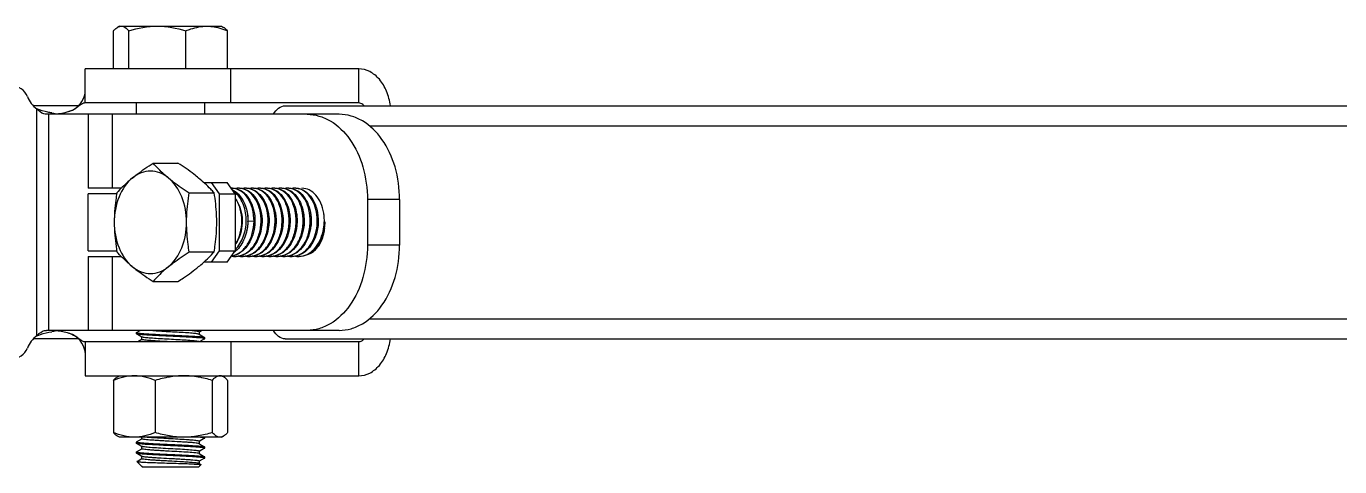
# Model space of a CAD drawing. Extents: x 1247970 to 1725648, y 860327 to 1277876.
# Drawn here: x 1322648 to 1323824, y 1196252 to 1196646 of the extents above; entities that cross this region are included whole.
import ezdxf

# ---------------------------------------------------------------- set-up
doc = ezdxf.new("R2010")
doc.units = 0
doc.header["$LTSCALE"] = 1000
doc.header["$MEASUREMENT"] = 0
doc.layers.get('0').update_dxf_attribs({"color": 254})
doc.layers.add('TK', color=4, linetype='Continuous')

# ---------------------------------------------------------------- blocks, each defined once
blk = doc.blocks.new('A$C7BF01818')
at = {"linetype": 'Continuous'}
for p, q in [((2067.5, 3157), (2065.9, 3156)), ((2067.5, 3157), (2159.1, 3157)), ((2159.1, 3157), (2160.8, 3156)), ((2062.2, 3118.8), (2062.2, 3152.9)), ((2075.9, 3118.8), (2075.9, 3152.9)), ((2127, 3118.8), (2127, 3152.9)), ((2164.4, 3118.8), (2164.4, 3152.9)), ((2037, 3088.3), (2037, 3118.8)), ((2282, 3118.8), (2037, 3118.8)), ((2167.3, 3088.3), (2167.3, 3118.8)), ((2282, 3088.3), (2282, 3118.8)), ((2031, 3085.7), (1990.6, 3085.7)), ((1993.6, 2879.7), (1993.6, 3083)), ((2030.7, 3085), (2032.4, 3087.3)), ((2282, 3088.3), (2037, 3088.3)), ((2082.8, 3078.1), (2082.8, 3088.3)), ((2143.9, 3078.1), (2143.9, 3088.3)), ((2215.9, 3085.7), (3904.4, 3085.7)), ((2235.7, 3078.1), (2002.3, 3078.1)), ((2004.4, 2884.6), (2004.4, 3078.1)), ((2039.5, 3078.1), (2039.5, 3011.9)), ((2061.1, 3078.1), (2061.1, 3011.9)), ((2264.5, 3078.1), (2235.7, 3078.1)), ((2291.4, 3067.9), (3727.1, 3067.9)), ((2097.7, 3034.3), (2120, 3034.3)), ((2069.1, 3011.9), (2039.5, 3011.9)), ((2143.2, 3017), (2164.1, 3017)), ((2149.7, 3017), (2156.9, 3006.8)), ((2171.3, 3006.8), (2164.1, 3017)), ((2039.5, 2955.9), (2039.5, 3006.8)), ((2065.1, 3006.8), (2039.5, 3006.8)), ((2130.1, 3007.8), (2152.4, 3007.8)), ((2156.9, 3006.8), (2156.9, 2955.9)), ((2156.9, 3006.8), (2171.3, 3006.8)), ((2171.3, 3006.8), (2171.3, 2955.9)), ((2289.7, 3001.7), (2289.7, 2961)), ((2318.5, 3001.7), (2289.7, 3001.7)), ((2318.5, 3001.7), (2318.5, 2961)), ((2182.7, 2982.1), (2182.6, 2982.1)), ((2188.1, 2982.3), (2182.7, 2982.1)), ((2039.5, 2955.9), (2065.1, 2955.9)), ((2130.1, 2954.9), (2152.4, 2954.9)), ((2156.9, 2955.9), (2149.7, 2945.7)), ((2156.9, 2955.9), (2171.3, 2955.9)), ((2164.1, 2945.7), (2171.3, 2955.9)), ((2241.9, 2956.6), (2241.9, 2956.6)), ((2318.5, 2961), (2289.7, 2961)), ((2039.5, 2950.8), (2039.5, 2884.6)), ((2039.5, 2950.8), (2069.1, 2950.8)), ((2061.1, 2950.8), (2061.1, 2884.6)), ((2164.1, 2945.7), (2143.2, 2945.7)), ((2097.7, 2928.5), (2120, 2928.5)), ((2291.4, 2894.8), (3727.1, 2894.8)), ((2235.7, 2884.6), (2002.3, 2884.6)), ((2082.9, 2882.7), (2082.8, 2882.6)), ((2082.8, 2881.5), (2082.8, 2882.6)), ((2082.9, 2882.7), (2086.1, 2884.6)), ((2139, 2883.2), (2139, 2881)), ((2141.7, 2884.6), (2139.1, 2883.1)), ((2264.5, 2884.6), (2235.7, 2884.6)), ((2031, 2877), (1990.6, 2877)), ((2030.7, 2877.7), (2032.4, 2875.4)), ((2037, 2874.5), (2037, 2843.9)), ((2037, 2874.5), (2282, 2874.5)), ((2082.9, 2881.4), (2082.8, 2881.5)), ((2087.7, 2878.6), (2082.9, 2881.4)), ((2083.9, 2874.5), (2087.6, 2876.6)), ((2087.6, 2876.5), (2087.6, 2878.7)), ((2138.9, 2881.1), (2143.8, 2878.3)), ((2143.8, 2877), (2139.5, 2874.5)), ((2143.8, 2877), (2143.9, 2877.1)), ((2143.9, 2877.1), (2143.9, 2878.2)), ((2167.3, 2874.5), (2167.3, 2843.9)), ((2215.9, 2877), (3904.4, 2877)), ((2282, 2843.9), (2282, 2874.5)), ((2037, 2843.9), (2282, 2843.9)), ((2062.2, 2839.8), (2062.2, 2793)), ((2065.8, 2842.9), (2067.5, 2843.9)), ((2099.6, 2839.8), (2099.6, 2793)), ((2150.7, 2839.8), (2150.7, 2793)), ((2160.8, 2842.9), (2159.1, 2843.9)), ((2164.4, 2839.8), (2164.4, 2793)), ((2067.5, 2788.9), (2065.8, 2789.9)), ((2159.1, 2788.9), (2067.5, 2788.9)), ((2087.6, 2787.4), (2087.6, 2788.9)), ((2143.9, 2788), (2143.9, 2788.9)), ((2159.1, 2788.9), (2160.8, 2789.9)), ((2082.9, 2784.8), (2082.8, 2784.6)), ((2082.8, 2783.5), (2082.8, 2784.6)), ((2082.9, 2783.4), (2082.8, 2783.5)), ((2082.9, 2784.8), (2087.6, 2787.5)), ((2087.7, 2780.6), (2082.9, 2783.4)), ((2082.9, 2775.9), (2087.6, 2778.6)), ((2087.6, 2778.5), (2087.6, 2780.7)), ((2138.9, 2783.1), (2143.8, 2780.3)), ((2139, 2785.2), (2139, 2783.1)), ((2143.8, 2787.9), (2139.1, 2785.1)), ((2143.8, 2779), (2139.1, 2776.2)), ((2143.8, 2787.9), (2143.9, 2788)), ((2143.8, 2780.3), (2143.9, 2780.2)), ((2143.8, 2779), (2143.9, 2779.1)), ((2143.9, 2779.1), (2143.9, 2780.2)), ((2082.9, 2775.9), (2082.8, 2775.7)), ((2082.8, 2774.6), (2082.8, 2775.7)), ((2082.9, 2774.5), (2082.8, 2774.6)), ((2087.7, 2771.7), (2082.9, 2774.5)), ((2083.3, 2767.2), (2083.2, 2767.1)), ((2087.1, 2763.2), (2083.2, 2767.1)), ((2083.3, 2767.2), (2087.6, 2769.7)), ((2087.6, 2769.6), (2087.6, 2771.8)), ((2138.9, 2774.2), (2138.1, 2774.5)), ((2138.9, 2774.2), (2143.8, 2771.4)), ((2138.9, 2765.3), (2140.6, 2764.4)), ((2139, 2776.3), (2139, 2774.1)), ((2139, 2767.4), (2139, 2765.2)), ((2143.8, 2770.1), (2139.1, 2767.3)), ((2143.8, 2771.4), (2142.8, 2771.7)), ((2143.9, 2771.3), (2143.8, 2771.4)), ((2143.9, 2770.2), (2143.9, 2771.3)), ((2087.1, 2763.2), (2087.6, 2762.9)), ((2087.6, 2762.7), (2087.6, 2762.9)), ((2087.6, 2762.9), (2087.6, 2762.9)), ((2087.6, 2762.9), (2087.9, 2762.7)), ((2087.9, 2762.5), (2087.6, 2762.7)), ((2087.6, 2762.7), (2087.9, 2762.7)), ((2087.9, 2762.5), (2138.8, 2762.5)), ((2138.8, 2762.5), (2140.6, 2764.3)), ((2140.6, 2764.4), (2140.6, 2764.3))]:
    blk.add_line(p, q, dxfattribs=at)
for points in [[(2032.4, 3087.3), (2034, 3089.6), (2035.4, 3092.4), (2036.3, 3094.8), (2036.8, 3096.6), (2037, 3097.7), (2037, 3098)], [(2022.2, 3080.5), (2025.4, 3081.8), (2028.7, 3083.8), (2031.2, 3085.9), (2032.4, 3087.3)], [(2032.4, 2875.4), (2031.2, 2876.8), (2028.7, 2878.9), (2025.4, 2880.9), (2022.2, 2882.2)], [(2037, 2864.7), (2037, 2865), (2036.8, 2866.1), (2036.3, 2867.9), (2035.4, 2870.3), (2034, 2873.1), (2032.4, 2875.4)]]:
    blk.add_lwpolyline(points, dxfattribs=at)
for centre, radius, start, end in [((1970.9, 3088.3), 15.3, 22.0243, 90), ((2008.7, 3103.5), 25.5, 202.0243, 233.7485), ((2043.2, 3071.6), 18.3, 123.7883, 124.1887), ((2020.8, 3155.7), 77.7, 259.7299, 260.0443), ((2020.6, 3154.9), 76.8, 260.0279, 264.2434), ((2168, 2998.1), 13.8, 90.0002, 91.1523), ((2168, 2998), 13.9, 86.7942, 89.9978), ((2174.3, 2997.8), 14.1, 90.048, 101.3296), ((2174.3, 2998), 13.9, 86.7948, 89.9978), ((2180.6, 2997.8), 14.1, 90.0486, 101.3889), ((2180.6, 2998), 13.9, 86.7953, 89.9977), ((2186.9, 2997.8), 14.1, 90.0485, 101.3698), ((2186.9, 2998), 13.9, 86.7955, 89.9977), ((2193.2, 2997.8), 14.1, 90.0482, 101.3466), ((2193.2, 2998), 13.9, 86.7949, 89.9977), ((2199.5, 2997.8), 14.1, 90.0488, 101.4019), ((2199.5, 2998), 13.9, 86.7954, 89.9977), ((2205.8, 2997.8), 14.1, 90.0485, 101.3836), ((2205.8, 2998), 13.9, 86.7954, 89.9977), ((2212.1, 2997.8), 14.1, 90.0523, 102.1493), ((2212.1, 2998), 13.9, 86.795, 89.9977), ((2218.4, 2997.8), 14.1, 90.0489, 101.4175), ((2218.4, 2998), 13.9, 86.7955, 89.9977), ((2224.7, 2997.8), 14.1, 90.0481, 101.3388), ((2224.7, 2998), 13.9, 86.795, 89.9978), ((2209.5, 2982.9), 41.6, 4.1257, 9.4027), ((2139.5, 2982.8), 43.1, 359.1399, 359.3167), ((2146.5, 2982.8), 36.2, 358.9629, 359.1986), ((2166, 2982.6), 35.5, 348.7877, 350.256), ((2197.6, 2982.6), 35.5, 347.8843, 350.3195), ((2208.3, 2982.7), 42.7, 347.2993, 358.0279), ((2208.1, 2982.8), 43, 358.1063, 4.1306), ((2207.9, 2982.8), 43.2, 357.9987, 358.1134), ((2208.7, 2982.8), 43.1, 351.1719, 358.0614), ((2208.8, 2982.8), 43.1, 358.0532, 358.7181), ((2203.8, 2982.6), 35.5, 349.0131, 350.0068), ((2211.8, 2982.1), 40, 344.0044, 344.2949), ((2210.4, 2982.5), 41.5, 344.3304, 351.1869), ((2209.8, 2979.2), 41.7, 348.6166, 355.814), ((2156.6, 2973), 23, 307.5195, 310.6239), ((2171.2, 2967.7), 16.9, 260.5385, 269.971), ((2171.2, 2967.5), 16.7, 270.0015, 272.6678), ((2177.5, 2967.7), 16.9, 260.5775, 269.9713), ((2177.5, 2967.5), 16.7, 270.0015, 272.6681), ((2183.8, 2967.7), 16.9, 260.4983, 269.9708), ((2183.8, 2967.5), 16.7, 270.0015, 272.6677), ((2190.1, 2967.7), 16.9, 260.3354, 269.9695), ((2190.1, 2967.5), 16.7, 270.0015, 272.668), ((2196.4, 2967.7), 16.9, 260.555, 269.9711), ((2196.4, 2967.5), 16.7, 270.0015, 272.6678), ((2202.7, 2967.7), 16.9, 260.5143, 269.9708), ((2202.7, 2967.5), 16.7, 270.0015, 272.6677), ((2209, 2967.7), 16.9, 260.5593, 269.9712), ((2209, 2967.5), 16.7, 270.0015, 272.668), ((2215.3, 2967.7), 16.9, 260.4778, 269.9708), ((2215.3, 2967.5), 16.7, 270.0015, 272.6677), ((2221.6, 2967.7), 16.9, 260.5247, 269.9709), ((2221.6, 2967.5), 16.7, 270.0015, 272.6677), ((2227.9, 2967.7), 16.9, 260.5751, 269.9713), ((2227.9, 2967.5), 16.7, 270.0015, 272.6681), ((2020.8, 2807), 77.7, 99.9557, 100.2701), ((2020.6, 2807.8), 76.8, 95.7509, 99.9721), ((2008.7, 2859.2), 25.5, 126.2515, 157.9757), ((2043.2, 2891.1), 18.3, 235.8113, 236.2117), ((2128.8, 2813.8), 61.6, 83.3858, 83.6255), ((1970.9, 2874.5), 15.3, 270, 337.9757)]:
    blk.add_arc(centre, radius, start, end, dxfattribs=at)
for points, knots in [([(2062.2, 3152.9), (2062.5, 3153.2), (2063.6, 3154.4), (2064.9, 3155.4), (2065.9, 3156)], [0, 0, 0, 0, 0.272162, 1, 1, 1, 1]), ([(2065.9, 3156), (2066.1, 3156.2), (2067.1, 3156.7), (2068.3, 3157), (2069.1, 3157)], [0, 0, 0, 0, 0.266235, 1, 1, 1, 1]), ([(2069.1, 3157), (2069.7, 3157), (2072.4, 3156.5), (2074.5, 3154.5), (2075.9, 3152.9)], [0, 0, 0, 0, 0.216229, 1, 1, 1, 1]), ([(2127, 3152.9), (2128.5, 3153.5), (2134.5, 3155.7), (2140.9, 3157), (2145.7, 3157)], [0, 0, 0, 0, 0.254844, 1, 1, 1, 1]), ([(2145.7, 3157), (2147.3, 3157), (2153.7, 3156.6), (2160, 3154.7), (2164.4, 3152.9)], [0, 0, 0, 0, 0.247141, 1, 1, 1, 1]), ([(2164.4, 3152.9), (2164.1, 3153.2), (2163, 3154.4), (2161.8, 3155.4), (2160.8, 3156)], [0, 0, 0, 0, 0.272162, 1, 1, 1, 1]), ([(2310.3, 3085.7), (2309.7, 3090.2), (2307.5, 3098.7), (2301.2, 3109.5), (2292.4, 3116.9), (2285.3, 3118.8), (2282, 3118.8)], [0, 0, 0, 0, 0.287892, 0.552013, 0.786654, 1, 1, 1, 1]), ([(2006.9, 3079.3), (2005.7, 3079.5), (2001.2, 3080.4), (1996.8, 3081.7), (1993.6, 3083)], [0, 0, 0, 0, 0.255037, 1, 1, 1, 1]), ([(2002.3, 3078.1), (2001.5, 3078.1), (1998.1, 3078.7), (1995.3, 3081), (1993.6, 3083)], [0, 0, 0, 0, 0.231026, 1, 1, 1, 1]), ([(2030.7, 3085), (2030.2, 3084.6), (2027.6, 3082.7), (2024.6, 3081.3), (2022.2, 3080.5)], [0, 0, 0, 0, 0.210146, 1, 1, 1, 1]), ([(2032.9, 3086.7), (2032.7, 3086.6), (2032, 3086), (2031.2, 3085.5), (2030.7, 3085)], [0, 0, 0, 0, 0.231104, 1, 1, 1, 1]), ([(2037, 3088.3), (2036.7, 3088.3), (2035.2, 3088.1), (2033.9, 3087.4), (2033, 3086.8)], [0, 0, 0, 0, 0.222245, 1, 1, 1, 1]), ([(2205.6, 3078.1), (2206.7, 3080.3), (2209.4, 3084), (2213.9, 3085.7), (2215.9, 3085.7)], [0, 0, 0, 0, 0.538137, 1, 1, 1, 1]), ([(2286.7, 3085.8), (2286.4, 3086.1), (2285.1, 3087.5), (2283.3, 3088.3), (2282, 3088.3)], [0, 0, 0, 0, 0.274002, 1, 1, 1, 1]), ([(2022.2, 3080.5), (2021.1, 3080.1), (2016.2, 3078.7), (2011, 3078.1), (2007.2, 3078.1)], [0, 0, 0, 0, 0.239548, 1, 1, 1, 1]), ([(2235.7, 3078.1), (2239.3, 3078.1), (2246.5, 3077), (2260.6, 3070.9), (2275.9, 3055.6), (2287.1, 3030.6), (2289.7, 3011.6), (2289.7, 3001.7)], [0, 0, 0, 0, 0.103597, 0.210948, 0.445697, 0.712571, 1, 1, 1, 1]), ([(2318.5, 3001.7), (2318.5, 3011.6), (2315.9, 3030.6), (2304.7, 3055.6), (2289.4, 3070.9), (2275.3, 3077), (2268, 3078.1), (2264.5, 3078.1)], [0, 0, 0, 0, 0.287429, 0.554303, 0.789052, 0.896403, 1, 1, 1, 1]), ([(2079.1, 3021), (2080.5, 3022.2), (2086.5, 3026.9), (2092.8, 3031.1), (2097.7, 3034.3)], [0, 0, 0, 0, 0.237123, 1, 1, 1, 1]), ([(2111.5, 3021), (2109.2, 3022.9), (2104.1, 3026), (2095.3, 3027.7), (2086.6, 3026), (2081.5, 3022.9), (2079.1, 3021)], [0, 0, 0, 0, 0.257487, 0.5, 0.742513, 1, 1, 1, 1]), ([(2111.5, 3021), (2110.2, 3022.1), (2105.3, 3026.2), (2100.8, 3030.8), (2097.7, 3034.3)], [0, 0, 0, 0, 0.268858, 1, 1, 1, 1]), ([(2138.5, 3021), (2137.1, 3022.2), (2131.2, 3026.9), (2124.9, 3031.1), (2120, 3034.3)], [0, 0, 0, 0, 0.237123, 1, 1, 1, 1]), ([(2079.1, 3021), (2073.8, 3016.7), (2065.5, 3003.9), (2062.9, 2989.1), (2062.9, 2981.4)], [0, 0, 0, 0, 0.468341, 1, 1, 1, 1]), ([(2079.1, 3021), (2077.8, 3019.9), (2072.9, 3015.8), (2068.4, 3011.3), (2065.3, 3007.8)], [0, 0, 0, 0, 0.268858, 1, 1, 1, 1]), ([(2111.5, 3021), (2112.9, 3019.9), (2118.9, 3015.2), (2125.2, 3010.9), (2130.1, 3007.8)], [0, 0, 0, 0, 0.237123, 1, 1, 1, 1]), ([(2127.7, 2981.4), (2127.7, 2989.1), (2125.2, 3003.9), (2116.8, 3016.7), (2111.5, 3021)], [0, 0, 0, 0, 0.531659, 1, 1, 1, 1]), ([(2152.4, 3007.8), (2151.4, 3008.9), (2147, 3013.6), (2142.3, 3017.9), (2138.5, 3021)], [0, 0, 0, 0, 0.2325, 1, 1, 1, 1]), ([(2168.8, 3011.9), (2170.7, 3011.9), (2174.5, 3011.1), (2177.8, 3009), (2179.3, 3007.7)], [0, 0, 0, 0, 0.482388, 1, 1, 1, 1]), ([(2188.1, 2982.3), (2188.1, 2986), (2187.3, 2993.2), (2183.3, 3002.8), (2177, 3009.7), (2171.4, 3011.7), (2168.8, 3011.9)], [0, 0, 0, 0, 0.291821, 0.560232, 0.794326, 1, 1, 1, 1]), ([(2171.9, 2950.8), (2174.9, 2951), (2181.1, 2953), (2188.2, 2960.1), (2193, 2969.9), (2194.9, 2981.3), (2193.8, 2992.6), (2189.8, 3002.4), (2183.5, 3009.6), (2177.8, 3011.7), (2175.1, 3011.9)], [0, 0, 0, 0, 0.109411, 0.23076, 0.366314, 0.510391, 0.653213, 0.784895, 0.899597, 1, 1, 1, 1]), ([(2175.1, 3011.9), (2177, 3011.9), (2180.8, 3011.1), (2184.1, 3009), (2185.6, 3007.7)], [0, 0, 0, 0, 0.482394, 1, 1, 1, 1]), ([(2178.2, 2950.8), (2181.2, 2951), (2187.4, 2953), (2194.5, 2960.1), (2199.3, 2969.9), (2201.2, 2981.3), (2200.1, 2992.6), (2196.1, 3002.4), (2189.8, 3009.6), (2184.1, 3011.7), (2181.4, 3011.9)], [0, 0, 0, 0, 0.109411, 0.23076, 0.366309, 0.510386, 0.653207, 0.784895, 0.899597, 1, 1, 1, 1]), ([(2181.4, 3011.9), (2183.3, 3011.9), (2187.1, 3011.1), (2190.4, 3009), (2191.9, 3007.6)], [0, 0, 0, 0, 0.48237, 1, 1, 1, 1]), ([(2184.5, 2950.8), (2187.5, 2951), (2193.7, 2953), (2200.8, 2960.1), (2205.6, 2969.9), (2207.4, 2981.3), (2206.4, 2992.6), (2202.4, 3002.4), (2196.1, 3009.6), (2190.4, 3011.7), (2187.7, 3011.9)], [0, 0, 0, 0, 0.109414, 0.230763, 0.366316, 0.510389, 0.653208, 0.784892, 0.899594, 1, 1, 1, 1]), ([(2187.7, 3011.9), (2189.5, 3011.9), (2193.4, 3011.1), (2196.7, 3009), (2198.2, 3007.7)], [0, 0, 0, 0, 0.482394, 1, 1, 1, 1]), ([(2190.8, 2950.8), (2193.8, 2951), (2199.9, 2953), (2207.1, 2960.1), (2211.9, 2969.9), (2213.7, 2981.3), (2212.7, 2992.6), (2208.7, 3002.4), (2202.4, 3009.6), (2196.7, 3011.7), (2194, 3011.9)], [0, 0, 0, 0, 0.109411, 0.230759, 0.366311, 0.510389, 0.653212, 0.784896, 0.899598, 1, 1, 1, 1]), ([(2194, 3011.9), (2195.8, 3011.9), (2199.7, 3011.1), (2203, 3009), (2204.5, 3007.7)], [0, 0, 0, 0, 0.482382, 1, 1, 1, 1]), ([(2197.1, 2950.8), (2200.1, 2951), (2206.2, 2953), (2213.4, 2960.1), (2218.2, 2969.9), (2220, 2981.3), (2219, 2992.6), (2215, 3002.4), (2208.7, 3009.6), (2203, 3011.7), (2200.3, 3011.9)], [0, 0, 0, 0, 0.109413, 0.230762, 0.36631, 0.510386, 0.653205, 0.784893, 0.899595, 1, 1, 1, 1]), ([(2200.3, 3011.9), (2202.1, 3011.9), (2206, 3011.1), (2209.3, 3009), (2210.8, 3007.6)], [0, 0, 0, 0, 0.482371, 1, 1, 1, 1]), ([(2203.4, 2950.8), (2206.4, 2951), (2212.5, 2953), (2219.7, 2960.1), (2224.5, 2969.9), (2226.3, 2981.3), (2225.2, 2992.6), (2221.3, 3002.4), (2215, 3009.6), (2209.3, 3011.7), (2206.6, 3011.9)], [0, 0, 0, 0, 0.109413, 0.230763, 0.366317, 0.51039, 0.65321, 0.784893, 0.899595, 1, 1, 1, 1]), ([(2206.6, 3011.9), (2208.4, 3011.9), (2212.3, 3011.1), (2215.6, 3009), (2217, 3007.7)], [0, 0, 0, 0, 0.482397, 1, 1, 1, 1]), ([(2209.7, 2950.8), (2212.7, 2951), (2218.8, 2953), (2226, 2960.1), (2230.8, 2969.9), (2232.6, 2981.3), (2231.5, 2992.6), (2227.6, 3002.4), (2221.3, 3009.6), (2215.6, 3011.7), (2212.9, 3011.9)], [0, 0, 0, 0, 0.10941, 0.230759, 0.36631, 0.510388, 0.653211, 0.784896, 0.899598, 1, 1, 1, 1]), ([(2212.9, 3011.9), (2214.7, 3011.9), (2218.6, 3011.1), (2221.9, 3009), (2223.4, 3007.6)], [0, 0, 0, 0, 0.482371, 1, 1, 1, 1]), ([(2216, 2950.8), (2219, 2951), (2225.1, 2953), (2232.3, 2960.1), (2237.1, 2969.9), (2238.9, 2981.3), (2237.8, 2992.6), (2233.9, 3002.4), (2227.6, 3009.6), (2221.9, 3011.7), (2219.2, 3011.9)], [0, 0, 0, 0, 0.109414, 0.230762, 0.366312, 0.510386, 0.653204, 0.784891, 0.899595, 1, 1, 1, 1]), ([(2219.2, 3011.9), (2221, 3011.9), (2224.9, 3011.1), (2228.2, 3009), (2229.6, 3007.7)], [0, 0, 0, 0, 0.48238, 1, 1, 1, 1]), ([(2225.5, 3011.9), (2226.9, 3011.9), (2229.6, 3011.5), (2235, 3009), (2240.8, 3002.9), (2244.9, 2992.9), (2246.1, 2981.3), (2244.1, 2969.7), (2239.2, 2959.7), (2231.7, 2952.6), (2225.3, 2950.8), (2222.4, 2950.8)], [0, 0, 0, 0, 0.049449, 0.100956, 0.214949, 0.346477, 0.489675, 0.634208, 0.769827, 0.890789, 1, 1, 1, 1]), ([(2235.3, 3007.5), (2233.9, 3008.8), (2230.8, 3010.9), (2227.2, 3011.8), (2225.5, 3011.9)], [0, 0, 0, 0, 0.517722, 1, 1, 1, 1]), ([(2250.5, 2989.7), (2250, 2992.7), (2248.4, 2998.5), (2244, 3005.7), (2238, 3010.7), (2233.3, 3011.9), (2231, 3011.9)], [0, 0, 0, 0, 0.291651, 0.555731, 0.788679, 1, 1, 1, 1]), ([(2065.3, 3007.8), (2064.9, 3005.6), (2063.6, 2996.9), (2062.9, 2988), (2062.9, 2981.4)], [0, 0, 0, 0, 0.248681, 1, 1, 1, 1]), ([(2127.7, 2981.4), (2127.7, 2983.6), (2127.9, 2992.4), (2129, 3001.3), (2130.1, 3007.8)], [0, 0, 0, 0, 0.251248, 1, 1, 1, 1]), ([(2154.7, 2981.4), (2154.7, 2983.6), (2154.5, 2992.4), (2153.5, 3001.3), (2152.4, 3007.8)], [0, 0, 0, 0, 0.251248, 1, 1, 1, 1]), ([(2179.3, 3007.7), (2183.3, 3004.1), (2187.5, 2995.9), (2189.2, 2984.3), (2188.5, 2974.8), (2185.8, 2965.9), (2181.2, 2958.5), (2175.2, 2953.1), (2170.3, 2951.3), (2167.9, 2951)], [0, 0, 0, 0, 0.238806, 0.375378, 0.515068, 0.651187, 0.778286, 0.893865, 1, 1, 1, 1]), ([(2168.8, 3010.4), (2169.2, 3010.2), (2170.7, 3009.5), (2172, 3008.5), (2172.9, 3007.7)], [0, 0, 0, 0, 0.243018, 1, 1, 1, 1]), ([(2171.4, 3002.7), (2173.2, 2999.8), (2176, 2993.2), (2177.8, 2979.1), (2175.1, 2967.8), (2171.3, 2961.8)], [0, 0, 0, 0, 0.237857, 0.495496, 1, 1, 1, 1]), ([(2171.4, 2957), (2174.5, 2960.2), (2179.5, 2968.5), (2181.9, 2982.7), (2179.8, 2996.6), (2175, 3004.6), (2172, 3007.4)], [0, 0, 0, 0, 0.245715, 0.512956, 0.773315, 1, 1, 1, 1]), ([(2185.6, 3007.7), (2189.8, 3003.9), (2194.1, 2995.3), (2195.5, 2983.1), (2194.5, 2973.3), (2191.3, 2964.3), (2186.3, 2957), (2179.6, 2952), (2174.4, 2950.8), (2172, 2950.8)], [0, 0, 0, 0, 0.241302, 0.379446, 0.520006, 0.655788, 0.781304, 0.89482, 1, 1, 1, 1]), ([(2172.9, 3007.7), (2174.5, 3006.3), (2180.5, 2999.2), (2182.6, 2989.4), (2182.6, 2982.3)], [0, 0, 0, 0, 0.224306, 1, 1, 1, 1]), ([(2191.9, 3007.6), (2196.1, 3003.9), (2200.4, 2995.3), (2201.8, 2983.1), (2200.8, 2973.3), (2197.6, 2964.3), (2192.6, 2957), (2185.9, 2952), (2180.7, 2950.8), (2178.3, 2950.8)], [0, 0, 0, 0, 0.241317, 0.379461, 0.520014, 0.655792, 0.781306, 0.894819, 1, 1, 1, 1]), ([(2198.2, 3007.7), (2202.4, 3003.9), (2206.7, 2995.3), (2208.1, 2983.1), (2207.1, 2973.3), (2203.9, 2964.3), (2198.9, 2957), (2192.2, 2952), (2187, 2950.8), (2184.6, 2950.8)], [0, 0, 0, 0, 0.24129, 0.379435, 0.519998, 0.655783, 0.781305, 0.89482, 1, 1, 1, 1]), ([(2204.5, 3007.7), (2208.7, 3003.9), (2213, 2995.3), (2214.4, 2983.1), (2213.4, 2973.3), (2210.2, 2964.3), (2205.2, 2957), (2198.5, 2952), (2193.3, 2950.8), (2190.9, 2950.8)], [0, 0, 0, 0, 0.241312, 0.379455, 0.520012, 0.655791, 0.781305, 0.89482, 1, 1, 1, 1]), ([(2210.8, 3007.6), (2215, 3003.9), (2219.3, 2995.3), (2220.7, 2983.1), (2219.7, 2973.3), (2216.5, 2964.3), (2211.5, 2957), (2204.8, 2952), (2199.6, 2950.8), (2197.2, 2950.8)], [0, 0, 0, 0, 0.241314, 0.379459, 0.520012, 0.655791, 0.781307, 0.89482, 1, 1, 1, 1]), ([(2217, 3007.7), (2221.3, 3003.9), (2225.6, 2995.3), (2227, 2983.1), (2226, 2973.3), (2222.8, 2964.3), (2217.8, 2957), (2211.1, 2952), (2205.9, 2950.8), (2203.5, 2950.8)], [0, 0, 0, 0, 0.241291, 0.379436, 0.519999, 0.655783, 0.781305, 0.89482, 1, 1, 1, 1]), ([(2223.4, 3007.6), (2227.6, 3003.9), (2231.9, 2995.3), (2233.3, 2983.1), (2232.3, 2973.3), (2229.1, 2964.3), (2224, 2957), (2217.4, 2952), (2212.2, 2950.8), (2209.8, 2950.8)], [0, 0, 0, 0, 0.241321, 0.379464, 0.520018, 0.655795, 0.781306, 0.894819, 1, 1, 1, 1]), ([(2229.6, 3007.7), (2233.9, 3003.9), (2238.2, 2995.3), (2239.6, 2983.1), (2238.6, 2973.3), (2235.4, 2964.3), (2230.3, 2957), (2223.7, 2952), (2218.5, 2950.8), (2216.1, 2950.8)], [0, 0, 0, 0, 0.241301, 0.379446, 0.520004, 0.655787, 0.781306, 0.894819, 1, 1, 1, 1]), ([(2222.3, 2950.8), (2224.8, 2950.9), (2229.9, 2952.4), (2236.3, 2957.4), (2241.2, 2964.8), (2244.2, 2973.7), (2245.1, 2983.4), (2243.6, 2995.3), (2239.5, 3003.8), (2235.3, 3007.5)], [0, 0, 0, 0, 0.105385, 0.219488, 0.34542, 0.481197, 0.621395, 0.759049, 1, 1, 1, 1]), ([(2173.3, 2999), (2174.9, 2996.3), (2177.1, 2990.3), (2178.2, 2977.5), (2175.3, 2967.5), (2171.7, 2962.3)], [0, 0, 0, 0, 0.239537, 0.497847, 1, 1, 1, 1]), ([(2181.7, 2991), (2181.9, 2990.3), (2182.5, 2987.4), (2182.7, 2984.5), (2182.7, 2982.3)], [0, 0, 0, 0, 0.245441, 1, 1, 1, 1]), ([(2188.2, 2990), (2188.5, 2988.9), (2189.2, 2984.5), (2189, 2979.9), (2188.5, 2976.6)], [0, 0, 0, 0, 0.24614, 1, 1, 1, 1]), ([(2194.5, 2990), (2194.8, 2989), (2195.5, 2984.5), (2195.3, 2980), (2194.8, 2976.6)], [0, 0, 0, 0, 0.246098, 1, 1, 1, 1]), ([(2200.8, 2990.3), (2201, 2989.2), (2201.8, 2984.7), (2201.6, 2980), (2201.1, 2976.6)], [0, 0, 0, 0, 0.245865, 1, 1, 1, 1]), ([(2207, 2990.7), (2207.3, 2989.4), (2208.1, 2984.3), (2207.9, 2979.1), (2207.1, 2975.3)], [0, 0, 0, 0, 0.245825, 1, 1, 1, 1]), ([(2213.2, 2990.9), (2213.5, 2989.7), (2214.4, 2984.9), (2214.2, 2979.8), (2213.6, 2976.1)], [0, 0, 0, 0, 0.2454, 1, 1, 1, 1]), ([(2219.7, 2990.1), (2219.9, 2989), (2220.7, 2984.5), (2220.5, 2979.9), (2219.9, 2976.5)], [0, 0, 0, 0, 0.246065, 1, 1, 1, 1]), ([(2226, 2990), (2226.3, 2988.9), (2227, 2984.5), (2226.8, 2979.9), (2226.2, 2976.6)], [0, 0, 0, 0, 0.246155, 1, 1, 1, 1]), ([(2232.3, 2990.1), (2232.5, 2989), (2233.3, 2984.6), (2233.1, 2980), (2232.6, 2976.7)], [0, 0, 0, 0, 0.246058, 1, 1, 1, 1]), ([(2238.5, 2990.4), (2238.8, 2989.3), (2239.6, 2984.7), (2239.4, 2979.9), (2238.8, 2976.5)], [0, 0, 0, 0, 0.245788, 1, 1, 1, 1]), ([(2244.8, 2990.7), (2245, 2989.5), (2245.9, 2984.6), (2245.7, 2979.5), (2245, 2975.9)], [0, 0, 0, 0, 0.245648, 1, 1, 1, 1]), ([(2062.9, 2981.4), (2062.9, 2979.1), (2063.1, 2970.3), (2064.2, 2961.4), (2065.3, 2954.9)], [0, 0, 0, 0, 0.251248, 1, 1, 1, 1]), ([(2062.9, 2981.4), (2062.9, 2973.6), (2065.5, 2958.8), (2073.8, 2946), (2079.1, 2941.7)], [0, 0, 0, 0, 0.531659, 1, 1, 1, 1]), ([(2111.5, 2941.7), (2116.8, 2946), (2125.2, 2958.8), (2127.7, 2973.6), (2127.7, 2981.4)], [0, 0, 0, 0, 0.468341, 1, 1, 1, 1]), ([(2130.1, 2954.9), (2129.7, 2957.1), (2128.4, 2965.8), (2127.7, 2974.7), (2127.7, 2981.4)], [0, 0, 0, 0, 0.248681, 1, 1, 1, 1]), ([(2152.4, 2954.9), (2152.7, 2957.1), (2154.1, 2965.8), (2154.7, 2974.7), (2154.7, 2981.4)], [0, 0, 0, 0, 0.248681, 1, 1, 1, 1]), ([(2168, 2951.1), (2170.8, 2951.6), (2176.5, 2954.3), (2182.9, 2961.7), (2187, 2971.3), (2188, 2978.6), (2188.1, 2982.3)], [0, 0, 0, 0, 0.215857, 0.456017, 0.721227, 1, 1, 1, 1]), ([(2182.6, 2982.1), (2182.5, 2977), (2180.6, 2967.2), (2175.1, 2958.6), (2171.6, 2955.6)], [0, 0, 0, 0, 0.525716, 1, 1, 1, 1]), ([(2228.6, 2950.8), (2231.1, 2950.9), (2236.1, 2952.3), (2242.5, 2957.3), (2247.3, 2964.6), (2249.3, 2970.3), (2250, 2973.3)], [0, 0, 0, 0, 0.219273, 0.456424, 0.717944, 1, 1, 1, 1]), ([(2250.2, 2971.1), (2249.8, 2969.7), (2248, 2964.4), (2244.9, 2959.5), (2241.9, 2956.6)], [0, 0, 0, 0, 0.264817, 1, 1, 1, 1]), ([(2242.4, 2956.1), (2243.4, 2957), (2247.2, 2961.3), (2249.5, 2966.7), (2250.6, 2971)], [0, 0, 0, 0, 0.23319, 1, 1, 1, 1]), ([(2079.1, 2941.7), (2077.8, 2942.8), (2072.9, 2946.9), (2068.4, 2951.4), (2065.3, 2954.9)], [0, 0, 0, 0, 0.268858, 1, 1, 1, 1]), ([(2111.5, 2941.7), (2112.9, 2942.8), (2118.9, 2947.5), (2125.2, 2951.8), (2130.1, 2954.9)], [0, 0, 0, 0, 0.237123, 1, 1, 1, 1]), ([(2138.5, 2941.7), (2139.9, 2942.8), (2144.7, 2946.9), (2149.3, 2951.4), (2152.4, 2954.9)], [0, 0, 0, 0, 0.268858, 1, 1, 1, 1]), ([(2241.9, 2956.6), (2240.1, 2954.8), (2236, 2951.9), (2231, 2950.8), (2228.6, 2950.8)], [0, 0, 0, 0, 0.517736, 1, 1, 1, 1]), ([(2289.7, 2961), (2289.7, 2951.2), (2287.1, 2932.1), (2275.9, 2907.1), (2260.6, 2891.8), (2246.5, 2885.7), (2239.3, 2884.6), (2235.7, 2884.6)], [0, 0, 0, 0, 0.287429, 0.554303, 0.789052, 0.896403, 1, 1, 1, 1]), ([(2236.9, 2952.9), (2237.4, 2953.1), (2239.4, 2953.9), (2241.2, 2955), (2242.4, 2956.1)], [0, 0, 0, 0, 0.242775, 1, 1, 1, 1]), ([(2264.5, 2884.6), (2268, 2884.6), (2275.3, 2885.7), (2289.4, 2891.8), (2304.7, 2907.1), (2315.9, 2932.1), (2318.5, 2951.2), (2318.5, 2961)], [0, 0, 0, 0, 0.103597, 0.210948, 0.445697, 0.712571, 1, 1, 1, 1]), ([(2079.1, 2941.7), (2080.5, 2940.5), (2086.5, 2935.9), (2092.8, 2931.6), (2097.7, 2928.5)], [0, 0, 0, 0, 0.237123, 1, 1, 1, 1]), ([(2079.1, 2941.7), (2081.5, 2939.8), (2086.6, 2936.7), (2095.3, 2935), (2104.1, 2936.7), (2109.2, 2939.8), (2111.5, 2941.7)], [0, 0, 0, 0, 0.257487, 0.5, 0.742513, 1, 1, 1, 1]), ([(2111.5, 2941.7), (2110.2, 2940.6), (2105.3, 2936.5), (2100.8, 2931.9), (2097.7, 2928.5)], [0, 0, 0, 0, 0.268858, 1, 1, 1, 1]), ([(2120, 2928.5), (2121.7, 2929.5), (2128, 2933.7), (2134.2, 2938.1), (2138.5, 2941.7)], [0, 0, 0, 0, 0.261287, 1, 1, 1, 1]), ([(1993.6, 2879.7), (1994.2, 2880.4), (1996.5, 2882.8), (1999.8, 2884.6), (2002.3, 2884.6)], [0, 0, 0, 0, 0.266, 1, 1, 1, 1]), ([(1993.6, 2879.7), (1994.7, 2880.1), (1999, 2881.7), (2003.5, 2882.8), (2006.9, 2883.4)], [0, 0, 0, 0, 0.242689, 1, 1, 1, 1]), ([(2007.2, 2884.6), (2008.5, 2884.6), (2013.6, 2884.4), (2018.7, 2883.4), (2022.2, 2882.2)], [0, 0, 0, 0, 0.257456, 1, 1, 1, 1]), ([(2082.8, 2882.6), (2082.8, 2882.5), (2083.4, 2882.4), (2084.2, 2882.2), (2085.9, 2882), (2088.1, 2881.8), (2090.9, 2881.6), (2095.4, 2881.3), (2102, 2880.9), (2110.4, 2880.5), (2119.1, 2880.1), (2127.3, 2879.7), (2132.5, 2879.5), (2134.9, 2879.3)], [0, 0, 0, 0, 0.007475, 0.026715, 0.057884, 0.100408, 0.153404, 0.215742, 0.362918, 0.529309, 0.70062, 0.862141, 1, 1, 1, 1]), ([(2138.9, 2881.1), (2138.7, 2881.2), (2138, 2881.4), (2136.8, 2881.6), (2134.9, 2881.8), (2131.5, 2882.1), (2126.2, 2882.5), (2119, 2882.9), (2111.3, 2883.3), (2102.1, 2883.8), (2095.5, 2884.2), (2091.5, 2884.6)], [0, 0, 0, 0, 0.015181, 0.042677, 0.082042, 0.132389, 0.261045, 0.416419, 0.583657, 0.746751, 1, 1, 1, 1]), ([(2136.6, 2883.8), (2136, 2883.9), (2132.7, 2884.2), (2129.4, 2884.5), (2126.7, 2884.6)], [0, 0, 0, 0, 0.186687, 1, 1, 1, 1]), ([(2139, 2883.2), (2139, 2883.3), (2138.8, 2883.4), (2138.3, 2883.5), (2137.5, 2883.7), (2136.9, 2883.8), (2136.6, 2883.8)], [0, 0, 0, 0, 0.085753, 0.276568, 0.581881, 1, 1, 1, 1]), ([(2215.9, 2877), (2213.9, 2877), (2209.4, 2878.7), (2206.7, 2882.4), (2205.6, 2884.6)], [0, 0, 0, 0, 0.461863, 1, 1, 1, 1]), ([(2022.2, 2882.2), (2023.1, 2881.9), (2026.1, 2880.7), (2028.9, 2879.1), (2030.7, 2877.7)], [0, 0, 0, 0, 0.285604, 1, 1, 1, 1]), ([(2030.7, 2877.7), (2030.9, 2877.5), (2031.6, 2877), (2032.3, 2876.4), (2032.9, 2876)], [0, 0, 0, 0, 0.26918, 1, 1, 1, 1]), ([(2033, 2875.9), (2033.4, 2875.7), (2034.5, 2875), (2036, 2874.5), (2037, 2874.5)], [0, 0, 0, 0, 0.289589, 1, 1, 1, 1]), ([(2134.9, 2878.2), (2129.9, 2878.5), (2122, 2878.9), (2111.3, 2879.4), (2103.1, 2879.8), (2095.6, 2880.2), (2090.3, 2880.5), (2086.8, 2880.8), (2085, 2881), (2083.7, 2881.2), (2083.1, 2881.3), (2082.9, 2881.4)], [0, 0, 0, 0, 0.288661, 0.454369, 0.616887, 0.763171, 0.881506, 0.927138, 0.962483, 0.986874, 1, 1, 1, 1]), ([(2110.4, 2874.5), (2107.4, 2874.6), (2103.1, 2874.9), (2097.7, 2875.2), (2094.3, 2875.5), (2091.6, 2875.7), (2089.6, 2875.9), (2088.3, 2876.2), (2087.8, 2876.3), (2087.6, 2876.5), (2087.6, 2876.5)], [0, 0, 0, 0, 0.388713, 0.560606, 0.709818, 0.83148, 0.921685, 0.977737, 0.99271, 1, 1, 1, 1]), ([(2135.7, 2875), (2134, 2875.2), (2130.1, 2875.5), (2123.5, 2875.9), (2116, 2876.4), (2108.1, 2876.8), (2100.8, 2877.2), (2095.4, 2877.6), (2091.9, 2877.9), (2090, 2878.1), (2088.6, 2878.3), (2087.9, 2878.5), (2087.7, 2878.6)], [0, 0, 0, 0, 0.105473, 0.246514, 0.409231, 0.577538, 0.73479, 0.865458, 0.916662, 0.9567, 0.984639, 1, 1, 1, 1]), ([(2134.9, 2879.3), (2136.1, 2879.2), (2138.1, 2879.1), (2140.8, 2878.9), (2142.6, 2878.6), (2143.5, 2878.5), (2143.8, 2878.3)], [0, 0, 0, 0, 0.388122, 0.68952, 0.895147, 1, 1, 1, 1]), ([(2143.9, 2877.1), (2143.9, 2877.1), (2143.6, 2877.3), (2143.2, 2877.4), (2142.5, 2877.5), (2140.9, 2877.7), (2138.4, 2877.9), (2136.2, 2878.1), (2134.9, 2878.2)], [0, 0, 0, 0, 0.022341, 0.073201, 0.154978, 0.267351, 0.580068, 1, 1, 1, 1]), ([(2138.8, 2874.5), (2138.5, 2874.6), (2137.5, 2874.8), (2136.6, 2874.9), (2135.9, 2875)], [0, 0, 0, 0, 0.361489, 1, 1, 1, 1]), ([(2143.8, 2878.3), (2143.8, 2878.3), (2143.8, 2878.3), (2143.9, 2878.2), (2143.9, 2878.2)], [0, 0, 0, 0, 0.600622, 1, 1, 1, 1]), ([(2282, 2843.9), (2285.3, 2843.9), (2292.4, 2845.8), (2301.2, 2853.2), (2307.5, 2864), (2309.7, 2872.5), (2310.3, 2877)], [0, 0, 0, 0, 0.213346, 0.447987, 0.712108, 1, 1, 1, 1]), ([(2282, 2874.5), (2282.4, 2874.5), (2284.2, 2874.7), (2285.8, 2875.9), (2286.7, 2877)], [0, 0, 0, 0, 0.236834, 1, 1, 1, 1]), ([(2080.9, 2843.9), (2077.8, 2843.9), (2071.3, 2843.1), (2065.2, 2841), (2062.2, 2839.8)], [0, 0, 0, 0, 0.494687, 1, 1, 1, 1]), ([(2062.2, 2839.8), (2062.5, 2840.2), (2063.6, 2841.3), (2064.9, 2842.4), (2065.9, 2843)], [0, 0, 0, 0, 0.27214, 1, 1, 1, 1]), ([(2099.6, 2839.8), (2096.6, 2841), (2090.5, 2843.1), (2084.1, 2843.9), (2080.9, 2843.9)], [0, 0, 0, 0, 0.505313, 1, 1, 1, 1]), ([(2125.2, 2843.9), (2120.9, 2843.9), (2112.2, 2843.1), (2103.8, 2841.1), (2099.6, 2839.8)], [0, 0, 0, 0, 0.499512, 1, 1, 1, 1]), ([(2150.7, 2839.8), (2146.6, 2841.1), (2138.2, 2843.1), (2129.5, 2843.9), (2125.2, 2843.9)], [0, 0, 0, 0, 0.500488, 1, 1, 1, 1]), ([(2157.6, 2843.9), (2157, 2843.9), (2155.4, 2843.6), (2153, 2842.2), (2151.5, 2840.7), (2150.7, 2839.8)], [0, 0, 0, 0, 0.214846, 0.574291, 1, 1, 1, 1]), ([(2160.8, 2843), (2160.5, 2843.1), (2159.5, 2843.6), (2158.4, 2843.9), (2157.6, 2843.9)], [0, 0, 0, 0, 0.266275, 1, 1, 1, 1]), ([(2164.4, 2839.8), (2164.1, 2840.2), (2163, 2841.3), (2161.8, 2842.4), (2160.8, 2843)], [0, 0, 0, 0, 0.27214, 1, 1, 1, 1]), ([(2062.2, 2793), (2062.5, 2792.7), (2063.6, 2791.5), (2064.9, 2790.5), (2065.9, 2789.9)], [0, 0, 0, 0, 0.27214, 1, 1, 1, 1]), ([(2080.9, 2788.9), (2077.8, 2788.9), (2071.3, 2789.7), (2065.2, 2791.8), (2062.2, 2793)], [0, 0, 0, 0, 0.494687, 1, 1, 1, 1]), ([(2099.6, 2793), (2096.6, 2791.8), (2090.5, 2789.7), (2084.1, 2788.9), (2080.9, 2788.9)], [0, 0, 0, 0, 0.505313, 1, 1, 1, 1]), ([(2139, 2785.2), (2139, 2785.3), (2138.4, 2785.5), (2137.5, 2785.7), (2135.7, 2785.9), (2133.5, 2786.2), (2130.7, 2786.4), (2126.1, 2786.7), (2119.6, 2787.1), (2111.5, 2787.5), (2103.7, 2788), (2096.8, 2788.4), (2092.7, 2788.7), (2090.9, 2788.9)], [0, 0, 0, 0, 0.008633, 0.030467, 0.065649, 0.113361, 0.17237, 0.24111, 0.400216, 0.573745, 0.743191, 0.890496, 1, 1, 1, 1]), ([(2125.2, 2788.9), (2120.9, 2788.9), (2112.2, 2789.7), (2103.8, 2791.8), (2099.6, 2793)], [0, 0, 0, 0, 0.499512, 1, 1, 1, 1]), ([(2150.7, 2793), (2146.6, 2791.8), (2138.2, 2789.7), (2129.5, 2788.9), (2125.2, 2788.9)], [0, 0, 0, 0, 0.500488, 1, 1, 1, 1]), ([(2143.9, 2788), (2143.9, 2788), (2143.7, 2788.2), (2143.2, 2788.3), (2141.9, 2788.5), (2139.8, 2788.7), (2138.2, 2788.9), (2137.2, 2788.9)], [0, 0, 0, 0, 0.023766, 0.074575, 0.26685, 0.577881, 1, 1, 1, 1]), ([(2157.6, 2788.9), (2157, 2788.9), (2155.4, 2789.2), (2153, 2790.6), (2151.5, 2792.2), (2150.7, 2793)], [0, 0, 0, 0, 0.214846, 0.574291, 1, 1, 1, 1]), ([(2160.8, 2789.9), (2160.5, 2789.7), (2159.5, 2789.2), (2158.4, 2788.9), (2157.6, 2788.9)], [0, 0, 0, 0, 0.266275, 1, 1, 1, 1]), ([(2164.4, 2793), (2164.1, 2792.7), (2163, 2791.5), (2161.8, 2790.5), (2160.8, 2789.9)], [0, 0, 0, 0, 0.27214, 1, 1, 1, 1]), ([(2082.8, 2784.6), (2082.8, 2784.5), (2083.4, 2784.4), (2084.2, 2784.2), (2085.9, 2784), (2088.1, 2783.8), (2090.9, 2783.6), (2095.4, 2783.3), (2102, 2783), (2110.4, 2782.6), (2119.1, 2782.2), (2127.3, 2781.8), (2132.5, 2781.5), (2134.9, 2781.3)], [0, 0, 0, 0, 0.007476, 0.026716, 0.057887, 0.100414, 0.153414, 0.215754, 0.362928, 0.529315, 0.700628, 0.862146, 1, 1, 1, 1]), ([(2134.9, 2780.2), (2129.9, 2780.5), (2122, 2780.9), (2111.3, 2781.4), (2103.1, 2781.8), (2095.6, 2782.2), (2090.3, 2782.5), (2086.8, 2782.8), (2085, 2783), (2083.7, 2783.2), (2083.1, 2783.3), (2082.9, 2783.4)], [0, 0, 0, 0, 0.288662, 0.454372, 0.61689, 0.763172, 0.881507, 0.927139, 0.962484, 0.986874, 1, 1, 1, 1]), ([(2138.9, 2783.1), (2138.6, 2783.3), (2137.7, 2783.4), (2135.9, 2783.7), (2133.3, 2784), (2130, 2784.2), (2126, 2784.5), (2120, 2784.8), (2113.7, 2785.2), (2107.3, 2785.5), (2102.8, 2785.8), (2098.6, 2786.1), (2094.9, 2786.3), (2092, 2786.6), (2089.8, 2786.8), (2088.4, 2787.1), (2087.8, 2787.2), (2087.6, 2787.4), (2087.6, 2787.4)], [0, 0, 0, 0, 0.018679, 0.054277, 0.105762, 0.171346, 0.248693, 0.335026, 0.522009, 0.615924, 0.705599, 0.787807, 0.859593, 0.918387, 0.962111, 0.989308, 0.996545, 1, 1, 1, 1]), ([(2138.1, 2774.5), (2136.8, 2774.7), (2133.2, 2775.1), (2126.9, 2775.5), (2118.8, 2776), (2111.4, 2776.4), (2105.4, 2776.7), (2101.3, 2777), (2097.5, 2777.2), (2094.2, 2777.5), (2091.5, 2777.7), (2089.5, 2778), (2088.3, 2778.2), (2087.8, 2778.4), (2087.6, 2778.5), (2087.6, 2778.5)], [0, 0, 0, 0, 0.079397, 0.210688, 0.37738, 0.558336, 0.646974, 0.730582, 0.806487, 0.872269, 0.92584, 0.965525, 0.990178, 0.996771, 1, 1, 1, 1]), ([(2138.1, 2776.7), (2136.8, 2776.9), (2133.4, 2777.2), (2127.4, 2777.7), (2119.6, 2778.2), (2111.2, 2778.6), (2102.9, 2779.1), (2096.7, 2779.5), (2092.5, 2779.8), (2090.3, 2780.1), (2088.8, 2780.3), (2088, 2780.5), (2087.7, 2780.6)], [0, 0, 0, 0, 0.076129, 0.201385, 0.361063, 0.536229, 0.706082, 0.850457, 0.907574, 0.95229, 0.983331, 1, 1, 1, 1]), ([(2134.9, 2781.3), (2136.1, 2781.2), (2138.1, 2781.1), (2140.8, 2780.9), (2142.6, 2780.6), (2143.5, 2780.5), (2143.8, 2780.3)], [0, 0, 0, 0, 0.388109, 0.689534, 0.895144, 1, 1, 1, 1]), ([(2142.8, 2779.5), (2141.7, 2779.6), (2139.1, 2779.9), (2136.5, 2780.1), (2134.9, 2780.2)], [0, 0, 0, 0, 0.390243, 1, 1, 1, 1]), ([(2139, 2776.3), (2139, 2776.4), (2138.6, 2776.6), (2138.3, 2776.6), (2138.1, 2776.7)], [0, 0, 0, 0, 0.294899, 1, 1, 1, 1]), ([(2143.9, 2779.1), (2143.9, 2779.2), (2143.3, 2779.3), (2143, 2779.4), (2142.8, 2779.5)], [0, 0, 0, 0, 0.284405, 1, 1, 1, 1]), ([(2082.8, 2775.7), (2082.8, 2775.6), (2083.4, 2775.5), (2084.2, 2775.3), (2085.9, 2775.1), (2088.1, 2774.9), (2090.9, 2774.7), (2095.4, 2774.4), (2102, 2774), (2110.4, 2773.6), (2119.1, 2773.2), (2127.3, 2772.8), (2132.5, 2772.6), (2134.9, 2772.4)], [0, 0, 0, 0, 0.007474, 0.026715, 0.057888, 0.100418, 0.15342, 0.21576, 0.362935, 0.529332, 0.700642, 0.862147, 1, 1, 1, 1]), ([(2134.9, 2771.3), (2129.9, 2771.6), (2122, 2772), (2111.3, 2772.5), (2103.1, 2772.9), (2095.6, 2773.3), (2090.3, 2773.6), (2086.8, 2773.9), (2085, 2774.1), (2083.7, 2774.3), (2083.1, 2774.4), (2082.9, 2774.5)], [0, 0, 0, 0, 0.288675, 0.45439, 0.616901, 0.763185, 0.881518, 0.927147, 0.962487, 0.986875, 1, 1, 1, 1]), ([(2083.2, 2767.1), (2083.4, 2767), (2083.9, 2767), (2084.9, 2766.8), (2086.5, 2766.7), (2088.7, 2766.6), (2091.3, 2766.4), (2095.7, 2766.3), (2101.9, 2766), (2110, 2765.8), (2118.2, 2765.5), (2126, 2765.3), (2130.9, 2765.1), (2133.1, 2765)], [0, 0, 0, 0, 0.009005, 0.029828, 0.062254, 0.105696, 0.159308, 0.222014, 0.369384, 0.535453, 0.705888, 0.865592, 1, 1, 1, 1]), ([(2138.9, 2765.3), (2138.6, 2765.5), (2137.7, 2765.6), (2135.9, 2765.9), (2133.3, 2766.1), (2130, 2766.4), (2126, 2766.7), (2120, 2767), (2113.7, 2767.4), (2107.3, 2767.7), (2102.8, 2768), (2098.6, 2768.3), (2094.9, 2768.5), (2092, 2768.8), (2089.8, 2769), (2088.4, 2769.3), (2087.8, 2769.4), (2087.6, 2769.6), (2087.6, 2769.6)], [0, 0, 0, 0, 0.01868, 0.054277, 0.105763, 0.171347, 0.248693, 0.335025, 0.522009, 0.615924, 0.705599, 0.787807, 0.859592, 0.918386, 0.96211, 0.989308, 0.996543, 1, 1, 1, 1]), ([(2139, 2767.4), (2139, 2767.4), (2138.8, 2767.6), (2138.3, 2767.7), (2136.9, 2768), (2134.7, 2768.2), (2131.7, 2768.5), (2128.1, 2768.7), (2123.9, 2769), (2119.3, 2769.3), (2113, 2769.6), (2106.6, 2770), (2100.6, 2770.3), (2096.7, 2770.6), (2093.4, 2770.9), (2090.7, 2771.1), (2089, 2771.4), (2088, 2771.5), (2087.7, 2771.7)], [0, 0, 0, 0, 0.003454, 0.010692, 0.037889, 0.081612, 0.140406, 0.212192, 0.2944, 0.384076, 0.47799, 0.664974, 0.751306, 0.828653, 0.894238, 0.945724, 0.981321, 1, 1, 1, 1]), ([(2133.1, 2765), (2134.1, 2764.9), (2135.8, 2764.8), (2138.1, 2764.7), (2139.6, 2764.5), (2140.3, 2764.5), (2140.6, 2764.4)], [0, 0, 0, 0, 0.397446, 0.702405, 0.905141, 1, 1, 1, 1]), ([(2134.9, 2772.4), (2136.5, 2772.3), (2139.1, 2772.1), (2141.7, 2771.8), (2142.8, 2771.7)], [0, 0, 0, 0, 0.609757, 1, 1, 1, 1]), ([(2143.9, 2770.2), (2143.9, 2770.2), (2143.6, 2770.4), (2143.2, 2770.5), (2142.5, 2770.6), (2140.9, 2770.8), (2138.4, 2771), (2136.2, 2771.2), (2134.9, 2771.3)], [0, 0, 0, 0, 0.022323, 0.073172, 0.154943, 0.267309, 0.580058, 1, 1, 1, 1]), ([(2143.8, 2770.1), (2143.8, 2770.1), (2143.8, 2770.1), (2143.9, 2770.2), (2143.9, 2770.2)], [0, 0, 0, 0, 0.600507, 1, 1, 1, 1])]:
    blk.add_open_spline(points, degree=3, knots=knots, dxfattribs=at)
for points in [[(2075.9, 3152.9), (2084.2, 3155.3), (2092.8, 3157), (2101.5, 3157)], [(2101.5, 3157), (2110.1, 3157), (2118.8, 3155.3), (2127, 3152.9)], [(2172, 3007.4), (2171.3, 3008.1), (2170.5, 3008.7), (2169.7, 3009.2)], [(2182.7, 2982.1), (2182.6, 2979.2), (2182.2, 2976.3), (2181.5, 2973.4)]]:
    blk.add_open_spline(points, degree=3, dxfattribs=at)

msp = doc.modelspace()

# ---------------------------------------------------------------- block references
at = {"layer": 'TK'}
msp.add_blockref('A$C7BF01818', (1320663.7, 1193489.5), dxfattribs=at)

doc.saveas('drawing.dxf')
